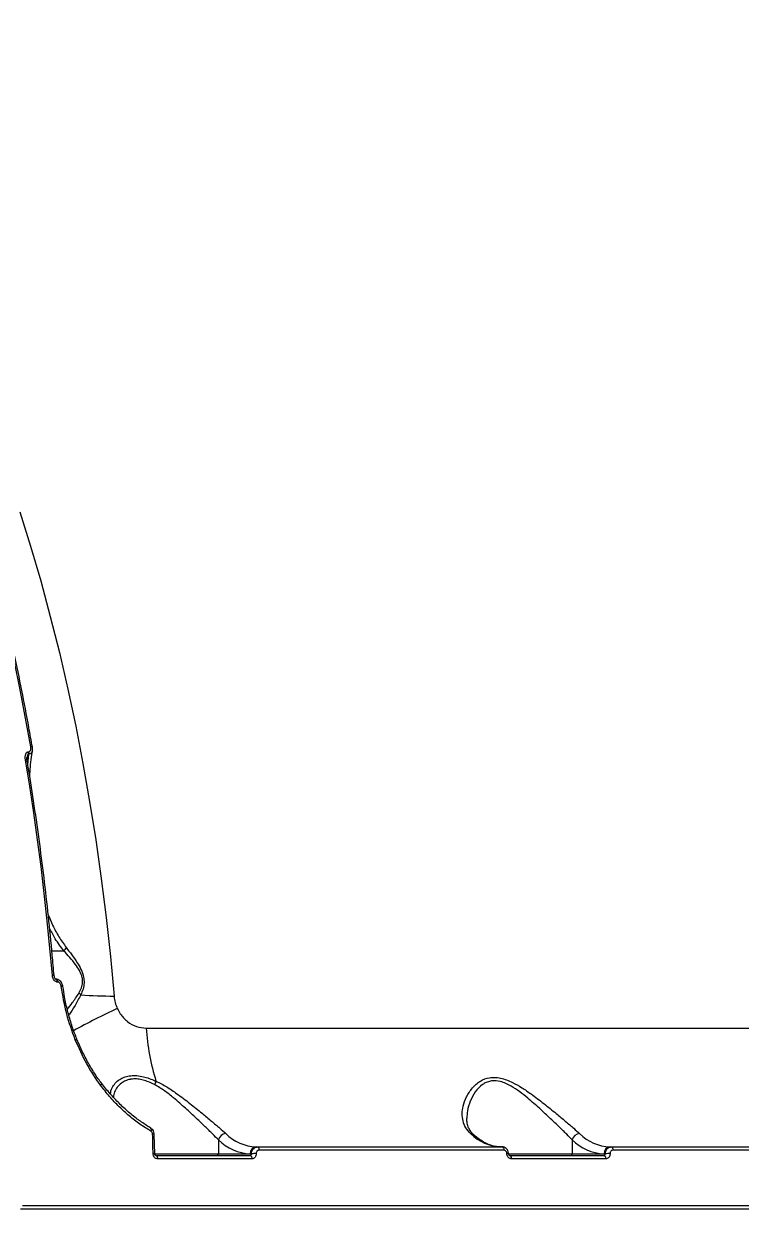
# Model space of a CAD drawing. Header units: millimetres. Extents: x -8327 to 9087, y -6583 to 5996.
# Drawn here: x 5128.6 to 5336.9, y 226.9 to 572.4 of the extents above; entities that cross this region are included whole.
import ezdxf

# ---------------------------------------------------------------- set-up
doc = ezdxf.new("R2010")
doc.units = ezdxf.units.MM
for name, color, linetype in [('DIKOM_ОБЪЕКТ', 7, 'Continuous'), ('DIKOM_РАЗМЕР_ЗОНА', 7, 'Continuous'), ('DIKOM_РАЗМЕР_ОБЪЕКТА', 7, 'Continuous')]:
    doc.layers.add(name, color=color, linetype=linetype)
doc.styles.add('style1', font='arial.ttf', dxfattribs={"width": 0.8})
doc.dimstyles.new('1-50', dxfattribs={"dimtxt": 300, "dimasz": 200, "dimexe": 100, "dimexo": 0, "dimgap": 100, "dimtad": 1, "dimtxsty": 'style1', "dimcen": 200, "dimclrd": 7, "dimclre": 7, "dimclrt": 7, "dimadec": 1, "dimazin": 2, "dimtfac": 1, "dimtmove": 0, "dimatfit": 2, "dimfxl": 0, "dimlwd": 25, "dimlwe": 18, "dimarcsym": 0})

# ---------------------------------------------------------------- blocks, each defined once
blk = doc.blocks.new('*D9')
at = {"layer": 'Defpoints', "color": 0, "transparency": 16777216}
for p in [(7087.37, 843.9), (-4957.59, 227.93), (7087.37, -4838.64)]:
    blk.add_point(p, dxfattribs=at)
at = {"layer": 'DIKOM_РАЗМЕР_ОБЪЕКТА', "color": 7, "lineweight": 18, "transparency": 16777216}
for p, q in [((7087.37, 843.9), (7087.37, -4938.64)), ((-4957.59, 227.93), (-4957.59, -4938.64))]:
    blk.add_line(p, q, dxfattribs=at)
at = {"layer": 'DIKOM_РАЗМЕР_ОБЪЕКТА', "color": 7, "lineweight": 25, "transparency": 16777216}
blk.add_line((-4757.59, -4838.64), (6887.37, -4838.64), dxfattribs=at)
at = {"layer": 'DIKOM_РАЗМЕР_ОБЪЕКТА', "color": 7, "transparency": 16777216}
for points in [[(-4757.59, -4805.31), (-4757.59, -4871.97), (-4957.59, -4838.64)], [(6887.37, -4805.31), (6887.37, -4871.97), (7087.37, -4838.64)]]:
    blk.add_solid(points, dxfattribs=at)
at = {"layer": 'DIKOM_РАЗМЕР_ОБЪЕКТА', "color": 7, "transparency": 16777216, "insert": (4098.94, -4585.47), "char_height": 300, "attachment_point": 5, "style": 'style1'}
blk.add_mtext('12040', dxfattribs=at)
blk = doc.blocks.new('*D12')
at = {"layer": 'Defpoints', "color": 0, "transparency": 16777216}
for p in [(-6501.58, 227.93), (9087.37, 227.93), (9087.37, -6483.3)]:
    blk.add_point(p, dxfattribs=at)
at = {"layer": 'DIKOM_РАЗМЕР_ЗОНА', "color": 7, "lineweight": 18, "transparency": 16777216}
for p, q in [((-6501.58, 227.93), (-6501.58, -6583.3)), ((9087.37, 227.93), (9087.37, -6583.3))]:
    blk.add_line(p, q, dxfattribs=at)
at = {"layer": 'DIKOM_РАЗМЕР_ЗОНА', "color": 7, "lineweight": 25, "transparency": 16777216}
blk.add_line((-6301.58, -6483.3), (8887.37, -6483.3), dxfattribs=at)
at = {"layer": 'DIKOM_РАЗМЕР_ЗОНА', "color": 7, "transparency": 16777216}
for points in [[(-6301.58, -6449.97), (-6301.58, -6516.64), (-6501.58, -6483.3)], [(8887.37, -6449.97), (8887.37, -6516.64), (9087.37, -6483.3)]]:
    blk.add_solid(points, dxfattribs=at)
at = {"layer": 'DIKOM_РАЗМЕР_ЗОНА', "color": 7, "transparency": 16777216, "insert": (2981.2, -6230.13), "char_height": 300, "attachment_point": 5, "style": 'style1'}
blk.add_mtext('15500', dxfattribs=at)

msp = doc.modelspace()

# ---------------------------------------------------------------- linework, layer by layer
at = {"layer": 'DIKOM_ОБЪЕКТ', "color": 7, "linetype": 'Continuous', "lineweight": 15}
for p, q in [((5129.928, 360.134), (5129.567, 358.132)), ((5129.765, 356.95), (5130.032, 360.134)), ((5130.032, 360.134), (5129.928, 360.134)), ((5129.931, 360.781), (5130.035, 360.781)), ((5140.256, 302.845), (5136.756, 302.845)), ((5137.93, 294.675), (5137.87, 294.675)), ((5138.439, 293.832), (5138.358, 293.832)), ((5139.95, 292.514), (5139.95, 292.519)), ((5164.172, 280.431), (5464.181, 280.431)), ((5166.652, 243.948), (5166.522, 249.568)), ((5185.167, 247.979), (5185.167, 243.929)), ((5196.15, 245.929), (5196.49, 245.929)), ((5196.49, 245.929), (5267.635, 245.929)), ((5288.027, 247.979), (5288.027, 243.929)), ((5299.01, 245.929), (5299.35, 245.929)), ((5299.35, 245.929), (5370.495, 245.929)), ((5166.621, 243.929), (5185.167, 243.929)), ((5166.966, 243.428), (5194.395, 243.428)), ((5194.91, 242.463), (5167.481, 242.463)), ((5185.167, 243.929), (5194.435, 243.929)), ((5194.435, 243.929), (5194.796, 243.929)), ((5268.149, 244.969), (5197.004, 244.969)), ((5269.481, 243.929), (5288.027, 243.929)), ((5269.826, 243.428), (5297.255, 243.428)), ((5297.77, 242.463), (5270.341, 242.463)), ((5288.027, 243.929), (5297.295, 243.929)), ((5297.295, 243.929), (5297.656, 243.929)), ((5371.009, 244.969), (5299.864, 244.969)), ((5128.18, 228.931), (5543.049, 228.931)), ((5127.665, 227.928), (5542.534, 227.928))]:
    msp.add_line(p, q, dxfattribs=at)
at = {"layer": 'DIKOM_ОБЪЕКТ', "color": 7, "linetype": 'Continuous', "lineweight": 15, "flags": 128}
for points in [[(5127.461, 430.568), (5130.566, 420.598), (5133.514, 410.449), (5136.3, 400.129), (5138.924, 389.65), (5141.381, 379.02), (5143.67, 368.249), (5145.789, 357.348), (5147.736, 346.327), (5149.509, 335.195), (5151.106, 323.964), (5152.526, 312.643), (5153.767, 301.244), (5154.829, 289.776)], [(5130.587, 362.24), (5129.098, 370.523), (5127.519, 378.743), (5125.853, 386.898), (5124.099, 394.984), (5122.259, 402.996), (5120.332, 410.932), (5118.321, 418.789), (5116.226, 426.562)], [(5131.085, 362.091), (5131.079, 362.11), (5131.04, 362.155), (5130.969, 362.191), (5130.867, 362.218), (5130.738, 362.234), (5130.587, 362.24)], [(5136.911, 295.774), (5136.2, 303.726), (5135.411, 311.649), (5134.543, 319.542), (5133.598, 327.401), (5132.575, 335.223), (5131.474, 343.005), (5130.297, 350.746), (5129.043, 358.44)], [(5129.54, 358.295), (5129.538, 358.302), (5129.506, 358.349), (5129.437, 358.388), (5129.334, 358.417), (5129.201, 358.434), (5129.043, 358.44)], [(5137.842, 294.675), (5137.846, 294.675), (5137.99, 294.637), (5138.123, 294.522), (5138.235, 294.339), (5138.315, 294.103), (5138.358, 293.832)], [(5137.93, 294.675), (5138.071, 294.637), (5138.204, 294.522), (5138.316, 294.339), (5138.396, 294.103), (5138.439, 293.832)], [(5151.196, 264.341), (5151.215, 264.3), (5151.209, 264.234), (5151.173, 264.15), (5151.11, 264.052), (5151.022, 263.942), (5150.91, 263.826)], [(5165.415, 251.326), (5165.502, 251.312), (5165.524, 251.302)], [(5165.524, 251.302), (5165.572, 251.266), (5165.622, 251.19), (5165.651, 251.087), (5165.657, 250.96), (5165.64, 250.814), (5165.602, 250.655), (5165.542, 250.487)], [(5166.167, 243.967), (5166.152, 244.67), (5166.138, 245.374), (5166.122, 246.077), (5166.106, 246.78), (5166.09, 247.484), (5166.073, 248.187), (5166.055, 248.89), (5166.036, 249.593)], [(5196.49, 245.929), (5196.588, 245.91), (5196.682, 245.856), (5196.769, 245.768), (5196.846, 245.65), (5196.91, 245.505), (5196.959, 245.339), (5196.991, 245.158), (5197.004, 244.969)], [(5267.635, 245.929), (5267.732, 245.91), (5267.827, 245.856), (5267.914, 245.768), (5267.991, 245.65), (5268.055, 245.505), (5268.104, 245.339), (5268.136, 245.158), (5268.149, 244.969)], [(5299.35, 245.929), (5299.448, 245.91), (5299.542, 245.856), (5299.63, 245.768), (5299.706, 245.65), (5299.771, 245.505), (5299.819, 245.339), (5299.851, 245.158), (5299.864, 244.969)], [(5166.966, 243.428), (5167.064, 243.41), (5167.159, 243.356), (5167.246, 243.267), (5167.324, 243.148), (5167.388, 243.002), (5167.436, 242.835), (5167.468, 242.653), (5167.481, 242.463)], [(5194.395, 243.428), (5194.493, 243.41), (5194.588, 243.356), (5194.676, 243.267), (5194.753, 243.148), (5194.817, 243.002), (5194.866, 242.835), (5194.897, 242.653), (5194.91, 242.463)], [(5269.826, 243.428), (5269.924, 243.41), (5270.019, 243.356), (5270.107, 243.267), (5270.184, 243.148), (5270.248, 243.002), (5270.296, 242.835), (5270.328, 242.653), (5270.341, 242.463)], [(5297.255, 243.428), (5297.354, 243.41), (5297.448, 243.356), (5297.536, 243.267), (5297.613, 243.148), (5297.677, 243.002), (5297.726, 242.835), (5297.757, 242.653), (5297.77, 242.463)]]:
    msp.add_lwpolyline(points, dxfattribs=at)
at = {"layer": 'DIKOM_ОБЪЕКТ', "color": 7, "linetype": 'Continuous', "lineweight": 15}
for centre, radius, start, end in [((5128.064, 360.465), 1.894, 349.93206, 9.60346), ((5128.168, 360.465), 1.894, 349.93206, 9.60346), ((5138.45, 304.765), 2.636, 313.26248, 339.99617), ((5137.057, 295.12), 0.671, 59.35652, 102.58003), ((5139.678, 291.641), 0.919, 72.77285, 103.17476), ((5143.015, 288.331), 2.77, 39.65916, 55.44566), ((5154.27, 418.217), 128.442, 265.92722, 270.24919), ((5229.47, 125.342), 176.874, 114.62211, 119.25084), ((5231.544, 284.892), 67.519, 183.78859, 197.11489), ((5143.325, 277.902), 0.878, 285.76553, 318.09128), ((5160.898, 266.487), 6.289, 336.47241, 346.52739), ((5166.186, 247.774), 1.825, 79.40066, 94.69901), ((5187.474, 247.416), 2.375, 93.65654, 166.29379), ((5196.624, 259.042), 13.122, 224.8593, 267.92855), ((5258.504, 248.475), 1.311, 48.22343, 91.58207), ((5267.769, 259.042), 13.122, 224.8589, 267.92782), ((5290.335, 247.415), 2.376, 93.66696, 166.27714), ((5299.484, 259.042), 13.122, 224.85971, 267.92928), ((5194.933, 257.697), 13.777, 224.8578, 267.92877), ((5196.305, 244.061), 1.874, 94.73877, 184.05273), ((5297.794, 257.699), 13.78, 224.86258, 267.92506), ((5299.165, 244.061), 1.874, 94.73355, 184.05008), ((5166.316, 241.514), 2.457, 82.14535, 93.48568), ((5184.7, 243.895), 0.469, 274.74497, 4.04119), ((5196.119, 221.038), 22.929, 89.87908, 93.309), ((5269.175, 241.457), 2.514, 82.29374, 93.38158), ((5287.56, 243.895), 0.468, 274.7382, 4.11098), ((5298.979, 221.059), 22.908, 89.87865, 93.31054)]:
    msp.add_arc(centre, radius, start, end, dxfattribs=at)
for points, knots in [([(5131.085, 362.092), (5130.747, 364.004), (5129.77, 369.548), (5128.034, 378.646), (5125.828, 389.341), (5123.471, 399.914), (5120.962, 410.357), (5118.703, 419.159), (5117.256, 424.453), (5116.736, 426.355)], [0, 0, 0, 0, 0.086464, 0.2507433, 0.4150279, 0.5793143, 0.743605, 0.9078983, 1, 1, 1, 1]), ([(5129.043, 358.44), (5129.01, 358.745), (5128.946, 359.332), (5129.086, 360.057), (5129.342, 360.507), (5129.621, 360.738), (5129.828, 360.767), (5129.931, 360.781)], [0, 0, 0, 0, 0.3047298, 0.5876175, 0.7664346, 0.8828635, 1, 1, 1, 1]), ([(5129.928, 360.134), (5129.914, 360.132), (5129.88, 360.127), (5129.823, 360.081), (5129.72, 359.936), (5129.598, 359.614), (5129.571, 359.313), (5129.556, 359.136)], [0, 0, 0, 0, 0.0453837, 0.1015413, 0.2032918, 0.5305294, 1, 1, 1, 1]), ([(5131.081, 361.069), (5131.062, 360.928), (5131.023, 360.642), (5130.755, 360.359), (5130.423, 360.176), (5130.165, 360.148), (5130.032, 360.134)], [0, 0, 0, 0, 0.2776581, 0.5635668, 0.7759167, 1, 1, 1, 1]), ([(5130.035, 360.781), (5130.102, 360.79), (5130.235, 360.808), (5130.412, 360.954), (5130.57, 361.235), (5130.652, 361.686), (5130.61, 362.05), (5130.587, 362.24)], [0, 0, 0, 0, 0.1206388, 0.2406577, 0.4168521, 0.6949838, 1, 1, 1, 1]), ([(5130.32, 353.46), (5130.334, 353.75), (5130.434, 355.878), (5130.688, 358.42), (5131.031, 360.673), (5131.091, 361.067)], [0, 0, 0, 0, 0.1151604, 0.844927, 1, 1, 1, 1]), ([(5131.103, 361.084), (5131.113, 361.129), (5131.176, 361.427), (5131.165, 361.777), (5131.083, 362.062), (5131.074, 362.091)], [0, 0, 0, 0, 0.1377346, 0.911992, 1, 1, 1, 1]), ([(5129.56, 358.296), (5129.541, 358.371), (5129.466, 358.672), (5129.479, 359.014), (5129.529, 359.207), (5129.535, 359.229)], [0, 0, 0, 0, 0.2252729, 0.9124366, 1, 1, 1, 1]), ([(5137.399, 295.697), (5137.227, 297.689), (5136.726, 303.468), (5135.775, 312.991), (5134.495, 324.238), (5133.053, 335.413), (5131.483, 346.311), (5130.274, 353.919), (5129.617, 357.836), (5129.54, 358.295)], [0, 0, 0, 0, 0.0939962, 0.2725774, 0.4511647, 0.6297541, 0.8083447, 0.9775403, 1, 1, 1, 1]), ([(5135.706, 313.372), (5136.112, 312.361), (5137.002, 310.144), (5138.732, 306.942), (5140.193, 304.892), (5140.927, 303.863)], [0, 0, 0, 0, 0.29432318, 0.64579829, 1, 1, 1, 1]), ([(5140.256, 302.845), (5139.384, 304.009), (5137.82, 306.095), (5136.622, 308.481), (5136.092, 309.535)], [0, 0, 0, 0, 0.5579985, 1, 1, 1, 1]), ([(5144.586, 290.613), (5144.852, 291.097), (5145.355, 292.012), (5145.747, 293.611), (5145.612, 295.334), (5145.148, 296.48), (5144.483, 297.727), (5143.5, 299.157), (5141.945, 301.022), (5140.82, 302.237), (5140.256, 302.845)], [0, 0, 0, 0, 0.1298008, 0.2451285, 0.3384659, 0.4557908, 0.4772353, 0.6177251, 0.8086906, 1, 1, 1, 1]), ([(5140.927, 303.863), (5141.455, 303.177), (5142.517, 301.798), (5144.003, 299.699), (5145.253, 297.554), (5146.011, 295.525), (5146.174, 293.504), (5145.848, 291.712), (5145.388, 290.652), (5145.148, 290.099)], [0, 0, 0, 0, 0.1836387, 0.3692279, 0.5090696, 0.652201, 0.7508513, 0.8702059, 1, 1, 1, 1]), ([(5138.358, 293.832), (5138.263, 293.842), (5138.044, 293.863), (5137.694, 294.064), (5137.332, 294.453), (5137.025, 295.047), (5136.951, 295.523), (5136.911, 295.774)], [0, 0, 0, 0, 0.1205454, 0.2783889, 0.4705572, 0.7208289, 1, 1, 1, 1]), ([(5137.873, 294.674), (5137.873, 294.674), (5137.875, 294.673), (5137.835, 294.694), (5137.772, 294.748), (5137.681, 294.854), (5137.566, 295.041), (5137.438, 295.374), (5137.392, 295.675), (5137.393, 295.86), (5137.393, 295.879)], [0, 0, 0, 0, 0.0375059, 0.1024332, 0.1787778, 0.2648773, 0.4087648, 0.6209811, 0.9600812, 1, 1, 1, 1]), ([(5139.938, 292.517), (5139.928, 292.605), (5139.884, 293.007), (5139.614, 293.629), (5139.114, 294.251), (5138.542, 294.578), (5138.123, 294.71), (5137.929, 294.675), (5137.928, 294.675)], [0, 0, 0, 0, 0.081719, 0.3759886, 0.6104886, 0.8127673, 0.9991567, 1, 1, 1, 1]), ([(5139.469, 292.536), (5139.434, 292.702), (5139.366, 293.029), (5139.136, 293.432), (5138.87, 293.694), (5138.633, 293.816), (5138.493, 293.828), (5138.439, 293.832)], [0, 0, 0, 0, 0.27342769, 0.53926198, 0.73862409, 0.89887281, 1, 1, 1, 1]), ([(5143.563, 277.057), (5142.654, 279.542), (5140.812, 284.576), (5139.92, 289.861), (5139.469, 292.536)], [0, 0, 0, 0, 0.4938408, 1, 1, 1, 1]), ([(5143.999, 277.324), (5143.887, 277.583), (5143.262, 279.04), (5142.337, 281.807), (5141.25, 285.609), (5140.452, 289.194), (5140.121, 291.51), (5139.977, 292.518)], [0, 0, 0, 0, 0.0540302, 0.3030886, 0.5536403, 0.8056001, 1, 1, 1, 1]), ([(5141.229, 285.893), (5141.709, 286.502), (5142.78, 287.861), (5143.944, 289.635), (5144.586, 290.613)], [0, 0, 0, 0, 0.4484834, 1, 1, 1, 1]), ([(5145.148, 290.099), (5144.595, 289.06), (5143.489, 286.98), (5142.263, 285.103), (5141.758, 284.311), (5141.689, 284.203)], [0, 0, 0, 0, 0.46291071, 0.92664131, 1, 1, 1, 1]), ([(5154.829, 289.776), (5154.834, 289.718), (5154.892, 289.078), (5155.105, 287.824), (5155.551, 286.705), (5155.778, 286.134)], [0, 0, 0, 0, 0.0468206, 0.5142874, 1, 1, 1, 1]), ([(5155.778, 286.134), (5156.048, 285.615), (5156.804, 284.161), (5158.668, 282.236), (5161.307, 280.72), (5163.211, 280.528), (5164.172, 280.431)], [0, 0, 0, 0, 0.1529629, 0.4283691, 0.7114366, 1, 1, 1, 1]), ([(5150.91, 263.826), (5149.506, 265.862), (5146.665, 269.982), (5144.605, 274.68), (5143.563, 277.057)], [0, 0, 0, 0, 0.4941802, 1, 1, 1, 1]), ([(5151.228, 264.366), (5150.883, 264.819), (5149.767, 266.284), (5148.08, 268.963), (5146.191, 272.376), (5144.837, 275.179), (5144.182, 276.867), (5144.004, 277.325)], [0, 0, 0, 0, 0.11727793, 0.37906487, 0.64086278, 0.90238376, 1, 1, 1, 1]), ([(5153.841, 261.229), (5153.839, 261.243), (5153.769, 261.895), (5154.194, 262.991), (5155.083, 264.441), (5156.282, 265.477), (5157.696, 266.198), (5159.205, 266.607), (5160.965, 266.715), (5163.35, 266.415), (5165.432, 265.72), (5166.803, 265.116), (5167.014, 265.022)], [0, 0, 0, 0, 0.0035358, 0.1675418, 0.2942492, 0.4242338, 0.5176105, 0.6133149, 0.7076956, 0.8056923, 0.9699585, 1, 1, 1, 1]), ([(5258.468, 249.786), (5257.967, 250.331), (5256.947, 251.44), (5256.205, 253.413), (5255.97, 255.542), (5256.271, 257.91), (5257.189, 260.488), (5258.834, 263.058), (5261.089, 265.102), (5263.477, 266.048), (5265.535, 266.178), (5267.199, 265.962), (5268.938, 265.441), (5271.03, 264.525), (5273.43, 263.14), (5276.477, 261.059), (5279.833, 258.492), (5283.166, 255.791), (5286.076, 253.365), (5288.415, 251.377), (5289.629, 250.285), (5290.183, 249.786)], [0, 0, 0, 0, 0.0545821, 0.1110311, 0.1659461, 0.2220129, 0.2890707, 0.3579619, 0.4226727, 0.4774047, 0.5047509, 0.5330983, 0.562356, 0.5923819, 0.6398861, 0.6885843, 0.7592848, 0.8320619, 0.8901579, 0.9498688, 1, 1, 1, 1]), ([(5165.542, 250.487), (5164.459, 251.156), (5162.292, 252.493), (5159.218, 254.881), (5156.273, 257.556), (5153.472, 260.519), (5151.764, 262.724), (5150.91, 263.826)], [0, 0, 0, 0, 0.19768235, 0.3953809, 0.59308677, 0.79654967, 1, 1, 1, 1]), ([(5162.142, 253.637), (5162.081, 253.677), (5161.014, 254.39), (5159.053, 256.024), (5156.279, 258.539), (5153.7, 261.345), (5152.024, 263.309), (5151.271, 264.387), (5151.262, 264.4)], [0, 0, 0, 0, 0.0146848, 0.2594949, 0.5052836, 0.7513822, 0.9969865, 1, 1, 1, 1]), ([(5166.665, 263.977), (5166.47, 264.075), (5165.22, 264.703), (5163.381, 265.403), (5161.273, 265.72), (5160.174, 265.67), (5159.112, 265.491), (5158.1, 265.17), (5156.802, 264.407), (5155.706, 263.303), (5154.876, 261.916), (5154.709, 260.897), (5154.626, 260.39)], [0, 0, 0, 0, 0.0313229, 0.200547, 0.2886491, 0.3801538, 0.3970751, 0.4935565, 0.5929472, 0.72667, 0.8640985, 1, 1, 1, 1]), ([(5185.167, 247.979), (5184.634, 248.519), (5183.493, 249.675), (5181.312, 251.786), (5178.67, 254.308), (5175.619, 257.161), (5172.515, 259.892), (5169.542, 262.285), (5167.633, 263.408), (5166.665, 263.977)], [0, 0, 0, 0, 0.1227086, 0.2624617, 0.4060166, 0.5749277, 0.7482653, 0.8723697, 1, 1, 1, 1]), ([(5167.014, 265.022), (5168.061, 264.5), (5170.157, 263.453), (5173.439, 261.177), (5176.901, 258.562), (5180.246, 255.837), (5183.154, 253.42), (5185.526, 251.402), (5186.752, 250.3), (5187.323, 249.786)], [0, 0, 0, 0, 0.1281547, 0.25674, 0.4268131, 0.5968796, 0.7373092, 0.8775724, 1, 1, 1, 1]), ([(5288.027, 247.979), (5287.51, 248.503), (5286.388, 249.639), (5284.24, 251.72), (5281.61, 254.233), (5278.565, 257.079), (5275.552, 259.752), (5272.768, 261.967), (5270.624, 263.418), (5268.715, 264.403), (5266.883, 265.057), (5265.362, 265.201), (5264.022, 265.01), (5263.007, 264.684), (5261.387, 263.738), (5259.698, 261.902), (5258.296, 259.223), (5257.511, 256.597), (5257.434, 254.957), (5257.401, 254.259)], [0, 0, 0, 0, 0.0614298, 0.1331399, 0.2068038, 0.2939269, 0.3833522, 0.4406194, 0.4990505, 0.5330361, 0.5679385, 0.6178964, 0.6312072, 0.6623733, 0.6945847, 0.7715363, 0.8535151, 0.9377498, 1, 1, 1, 1]), ([(5165.577, 251.404), (5165.37, 251.517), (5164.187, 252.167), (5163.067, 252.972), (5162.142, 253.637)], [0, 0, 0, 0, 0.1745014, 1, 1, 1, 1]), ([(5259.409, 249.459), (5259.293, 249.557), (5258.847, 249.933), (5258.297, 250.704), (5257.739, 251.811), (5257.421, 252.998), (5257.414, 253.873), (5257.41, 254.256)], [0, 0, 0, 0, 0.0752307, 0.2906117, 0.5342399, 0.7957387, 1, 1, 1, 1]), ([(5166.505, 249.568), (5166.506, 249.655), (5166.509, 249.999), (5166.29, 250.556), (5165.904, 251.082), (5165.566, 251.252), (5165.438, 251.316)], [0, 0, 0, 0, 0.1191537, 0.4714921, 0.7998579, 1, 1, 1, 1]), ([(5166.036, 249.593), (5166.024, 249.706), (5165.999, 249.932), (5165.843, 250.231), (5165.674, 250.406), (5165.565, 250.473), (5165.542, 250.487)], [0, 0, 0, 0, 0.3067261, 0.613263, 0.9193615, 1, 1, 1, 1]), ([(5267.295, 245.929), (5267.025, 245.936), (5266.189, 245.958), (5264.791, 246.221), (5263.106, 246.84), (5261.451, 247.77), (5260.213, 248.701), (5259.533, 249.313), (5259.381, 249.45)], [0, 0, 0, 0, 0.1027376, 0.3181949, 0.5309312, 0.7384687, 0.9414996, 1, 1, 1, 1]), ([(5194.796, 243.929), (5194.803, 244.076), (5194.82, 244.448), (5195.02, 245.011), (5195.403, 245.518), (5195.913, 245.862), (5196.297, 245.906), (5196.49, 245.929)], [0, 0, 0, 0, 0.1417141, 0.3563862, 0.5709477, 0.785437, 1, 1, 1, 1]), ([(5269.497, 243.948), (5269.5, 244.006), (5269.515, 244.32), (5269.32, 244.889), (5268.869, 245.499), (5268.256, 245.846), (5267.763, 245.972), (5267.51, 245.911), (5267.467, 245.901)], [0, 0, 0, 0, 0.053934, 0.2917024, 0.5388224, 0.7514221, 0.9573215, 1, 1, 1, 1]), ([(5297.656, 243.929), (5297.663, 244.076), (5297.68, 244.448), (5297.88, 245.011), (5298.263, 245.518), (5298.772, 245.862), (5299.157, 245.906), (5299.35, 245.929)], [0, 0, 0, 0, 0.14171754, 0.35637065, 0.57093731, 0.78543182, 1, 1, 1, 1]), ([(5167.481, 242.463), (5167.386, 242.47), (5167.147, 242.489), (5166.782, 242.669), (5166.449, 243.009), (5166.219, 243.459), (5166.184, 243.798), (5166.167, 243.967)], [0, 0, 0, 0, 0.1406064, 0.3550985, 0.569887, 0.7848758, 1, 1, 1, 1]), ([(5166.939, 243.442), (5166.922, 243.441), (5166.894, 243.44), (5166.793, 243.527), (5166.715, 243.649), (5166.662, 243.803), (5166.647, 243.952), (5166.656, 244.038), (5166.659, 244.069)], [0, 0, 0, 0, 0.2756257, 0.4590258, 0.6094378, 0.7622408, 0.9133158, 1, 1, 1, 1]), ([(5194.395, 243.428), (5194.443, 243.434), (5194.539, 243.445), (5194.663, 243.531), (5194.753, 243.658), (5194.796, 243.799), (5194.796, 243.892), (5194.796, 243.929)], [0, 0, 0, 0, 0.2137977, 0.4281847, 0.6427286, 0.8578824, 1, 1, 1, 1]), ([(5196.168, 243.967), (5196.163, 243.856), (5196.153, 243.576), (5196.007, 243.153), (5195.723, 242.772), (5195.343, 242.513), (5195.054, 242.48), (5194.91, 242.463)], [0, 0, 0, 0, 0.1418504, 0.3567337, 0.5713635, 0.785709, 1, 1, 1, 1]), ([(5197.004, 244.969), (5196.908, 244.958), (5196.716, 244.936), (5196.463, 244.763), (5196.274, 244.509), (5196.177, 244.227), (5196.17, 244.041), (5196.168, 243.967)], [0, 0, 0, 0, 0.2141812, 0.4285286, 0.64314, 0.8580876, 1, 1, 1, 1]), ([(5269.027, 243.967), (5269.015, 244.079), (5268.992, 244.305), (5268.837, 244.605), (5268.615, 244.832), (5268.372, 244.952), (5268.212, 244.964), (5268.149, 244.969)], [0, 0, 0, 0, 0.2151403, 0.4302509, 0.6450835, 0.8595575, 1, 1, 1, 1]), ([(5270.341, 242.463), (5270.246, 242.47), (5270.007, 242.489), (5269.642, 242.669), (5269.309, 243.009), (5269.08, 243.46), (5269.044, 243.798), (5269.027, 243.967)], [0, 0, 0, 0, 0.1406609, 0.3551433, 0.5699222, 0.7848689, 1, 1, 1, 1]), ([(5269.8, 243.442), (5269.782, 243.441), (5269.754, 243.44), (5269.653, 243.527), (5269.575, 243.649), (5269.523, 243.803), (5269.506, 243.952), (5269.516, 244.038), (5269.519, 244.069)], [0, 0, 0, 0, 0.2756895, 0.459012, 0.6094329, 0.7621817, 0.9133106, 1, 1, 1, 1]), ([(5297.255, 243.428), (5297.303, 243.434), (5297.399, 243.445), (5297.523, 243.531), (5297.613, 243.658), (5297.656, 243.799), (5297.656, 243.892), (5297.656, 243.929)], [0, 0, 0, 0, 0.2138873, 0.4282095, 0.6428259, 0.8578643, 1, 1, 1, 1]), ([(5299.027, 243.967), (5299.023, 243.856), (5299.013, 243.576), (5298.867, 243.153), (5298.583, 242.772), (5298.203, 242.513), (5297.914, 242.48), (5297.77, 242.463)], [0, 0, 0, 0, 0.1418293, 0.3567037, 0.5713811, 0.7857178, 1, 1, 1, 1]), ([(5299.864, 244.969), (5299.768, 244.958), (5299.576, 244.936), (5299.323, 244.763), (5299.134, 244.509), (5299.037, 244.227), (5299.03, 244.041), (5299.027, 243.967)], [0, 0, 0, 0, 0.2142155, 0.4284457, 0.6431366, 0.8580794, 1, 1, 1, 1])]:
    msp.add_open_spline(points, degree=3, knots=knots, dxfattribs=at)

# ---------------------------------------------------------------- dimensions: what is measured, and where the dimension line sits
at = {"layer": 'DIKOM_РАЗМЕР_ЗОНА'}
dim = msp.add_linear_dim(base=(9087.366, -6483.303), p1=(-6501.585, 227.929), p2=(9087.366, 227.928), text='15500', dimstyle='1-50', dxfattribs=at)
dim.commit()
dim.dimension.update_dxf_attribs({"geometry": '*D12', "text_midpoint": (2981.198, -6483.303), "dimtype": 160})
at = {"layer": 'DIKOM_РАЗМЕР_ОБЪЕКТА'}
dim = msp.add_linear_dim(base=(7087.366, -4838.641), p1=(-4957.594, 227.929), p2=(7087.366, 843.902), text='12040', dimstyle='1-50', dxfattribs=at)
dim.commit()
dim.dimension.update_dxf_attribs({"geometry": '*D9', "text_midpoint": (4098.945, -4838.641), "dimtype": 160})

doc.saveas('drawing.dxf')
